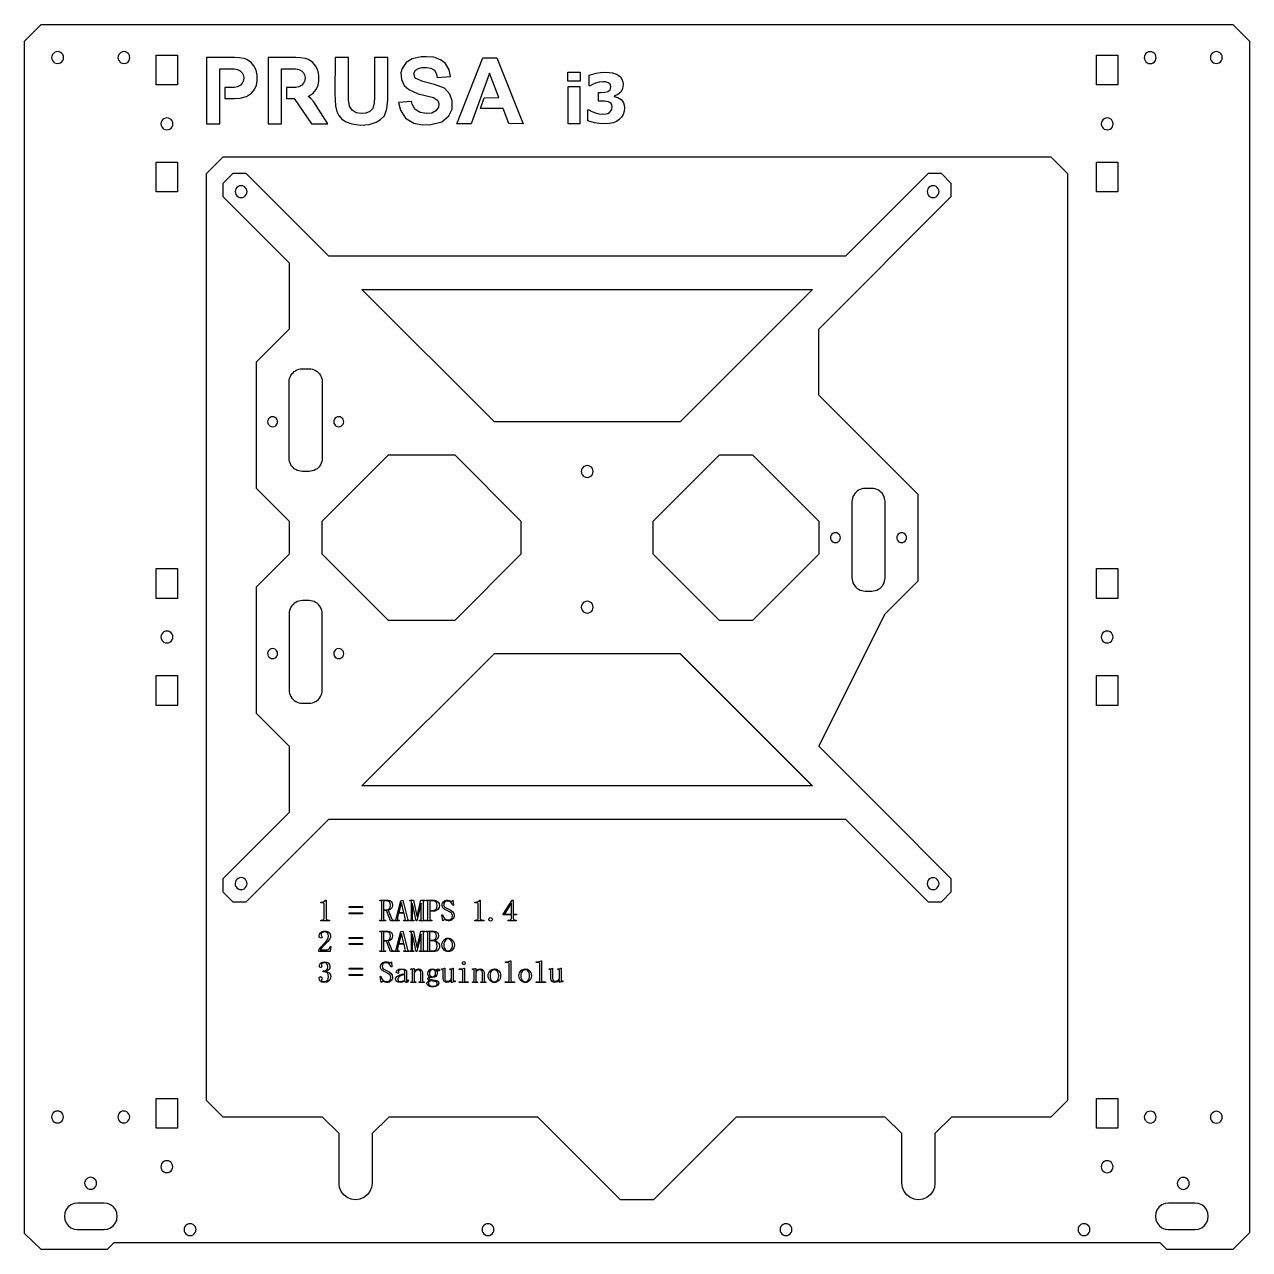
# Model space of a CAD drawing. Header units: millimetres. Extents: x -310 to 310, y -185 to 185.
# Drawn here: x -310.5 to 59.5, y -185 to 185 of the extents above; entities that cross this region are included whole.
import ezdxf

# ---------------------------------------------------------------- set-up
doc = ezdxf.new("R2010")
doc.units = ezdxf.units.MM
doc.header["$MEASUREMENT"] = 0

msp = doc.modelspace()

# ---------------------------------------------------------------- linework, layer by layer
for points in [[(-305.47, -185.03), (-310.47, -180.22), (-310.47, 179.97), (-305.47, 184.97), (54.53, 184.97), (59.53, 179.97), (59.53, -180.03), (54.53, -185.03), (34.53, -185.03), (32.53, -183.03), (-283.47, -183.03), (-285.47, -185.03)], [(-300.47, 173.18), (-300, 173.24), (-299.57, 173.42), (-299.19, 173.71), (-298.91, 174.08), (-298.73, 174.52), (-298.67, 174.98), (-298.73, 175.45), (-298.91, 175.88), (-299.19, 176.25), (-299.57, 176.54), (-300, 176.72), (-300.47, 176.78), (-300.93, 176.72), (-301.37, 176.54), (-301.74, 176.25), (-302.03, 175.88), (-302.21, 175.45), (-302.27, 174.98), (-302.21, 174.52), (-302.03, 174.08), (-301.74, 173.71), (-301.37, 173.42), (-300.93, 173.24)], [(-281.72, 176.25), (-282.01, 175.88), (-282.19, 175.45), (-282.25, 174.98), (-282.19, 174.52), (-282.01, 174.08), (-281.72, 173.71), (-281.35, 173.42), (-280.91, 173.24), (-280.45, 173.18), (-279.98, 173.24), (-279.55, 173.42), (-279.18, 173.71), (-278.89, 174.08), (-278.71, 174.52), (-278.65, 174.98), (-278.71, 175.45), (-278.89, 175.88), (-279.18, 176.25), (-279.55, 176.54), (-279.98, 176.72), (-280.45, 176.78), (-280.91, 176.72), (-281.35, 176.54)], [(-270.72, 166.71), (-270.72, 175.71), (-264.22, 175.71), (-264.22, 166.71)], [(-246.17, 171.37), (-245.37, 170.97), (-244.77, 170.37), (-244.47, 169.77), (-244.27, 168.97), (-244.37, 168.07), (-244.77, 167.27), (-245.27, 166.67), (-246.17, 166.17), (-247.07, 165.97), (-249.97, 165.97), (-249.97, 162.57), (-247.07, 162.57), (-245.37, 162.67), (-243.37, 163.27), (-241.87, 164.27), (-240.97, 165.37), (-240.37, 166.67), (-240.17, 167.97), (-240.17, 169.67), (-240.47, 171.17), (-241.17, 172.47), (-241.97, 173.47), (-243.27, 174.37), (-244.17, 174.67), (-245.67, 174.87), (-247.07, 174.97), (-255.47, 174.97), (-255.47, 154.97), (-251.47, 154.97), (-251.47, 171.57), (-247.17, 171.57)], [(-224.67, 174.37), (-225.57, 174.67), (-227.07, 174.87), (-228.47, 174.97), (-236.87, 174.97), (-236.87, 154.97), (-232.87, 154.97), (-232.87, 171.57), (-228.57, 171.57), (-227.57, 171.37), (-226.77, 170.97), (-226.17, 170.37), (-225.87, 169.77), (-225.67, 168.97), (-225.77, 168.07), (-226.17, 167.27), (-226.67, 166.67), (-227.57, 166.17), (-228.47, 165.97), (-231.37, 165.97), (-231.37, 162.57), (-228.98, 162.57), (-223.74, 154.97), (-218.86, 154.97), (-223.04, 161.62), (-224, 162.58), (-224.77, 163.27), (-223.27, 164.27), (-222.37, 165.37), (-221.77, 166.67), (-221.57, 167.97), (-221.57, 169.67), (-221.87, 171.17), (-222.57, 172.47), (-223.37, 173.47)], [(-213.33, 155.56), (-211.6, 154.93), (-208.98, 154.58), (-206.36, 154.78), (-204.25, 155.44), (-202.93, 156.3), (-201.78, 157.42), (-201.05, 159.47), (-200.71, 162.23), (-200.71, 166.15), (-200.73, 174.96), (-204.79, 174.96), (-204.77, 163.02), (-204.89, 161.3), (-205.26, 159.57), (-206.16, 158.69), (-207.36, 158.17), (-208.81, 158.07), (-210.3, 158.32), (-211.52, 159.05), (-212.33, 160.28), (-212.65, 162.18), (-212.62, 170.14), (-212.62, 174.96), (-216.67, 174.97), (-216.71, 163.98), (-216.49, 160.36), (-216.1, 158.7), (-215.51, 157.5), (-214.58, 156.39)], [(-186.63, 166.87), (-190.18, 167.78), (-192.52, 168.8), (-192.82, 169.71), (-192.82, 170.47), (-192.35, 171.18), (-191.49, 171.68), (-190.47, 171.94), (-189.09, 172), (-187.79, 171.79), (-186.65, 171.15), (-186.12, 170.29), (-185.83, 169), (-181.76, 169.25), (-182.16, 171.23), (-183.28, 173.21), (-184.85, 174.33), (-186.88, 175.09), (-189.01, 175.24), (-190.69, 175.24), (-193.33, 174.63), (-195.21, 173.47), (-196.42, 171.64), (-196.83, 170.32), (-196.63, 168.34), (-195.81, 166.56), (-194.39, 165.29), (-191.55, 164.03), (-186.98, 162.91), (-185.72, 162.15), (-185.36, 161.13), (-185.41, 159.97), (-186.22, 158.9), (-187.44, 158.19), (-189.07, 158.04), (-190.99, 158.39), (-192.47, 159.31), (-193.38, 160.88), (-193.58, 161.74), (-197.49, 161.39), (-196.88, 159.1), (-195.41, 156.72), (-192.92, 155.2), (-190.28, 154.64), (-187.75, 154.74), (-184.45, 155.55), (-182.32, 157.43), (-181.3, 159.36), (-181.3, 161.89), (-182.01, 163.92), (-183.63, 165.7)], [(-164.2, 155.04), (-165.92, 159.56), (-172.77, 159.56), (-171.61, 162.86), (-167.24, 162.91), (-170.03, 170.22), (-175.57, 154.94), (-179.93, 154.94), (-172.06, 174.89), (-167.8, 174.89), (-159.88, 154.99)], [(13.28, 166.71), (13.28, 175.71), (19.78, 175.71), (19.78, 166.71)], [(29.53, 173.16), (30, 173.22), (30.43, 173.4), (30.8, 173.69), (31.09, 174.06), (31.27, 174.49), (31.33, 174.96), (31.27, 175.42), (31.09, 175.86), (30.8, 176.23), (30.43, 176.52), (30, 176.7), (29.53, 176.76), (29.07, 176.7), (28.63, 176.52), (28.26, 176.23), (27.97, 175.86), (27.79, 175.42), (27.73, 174.96), (27.79, 174.49), (27.97, 174.06), (28.26, 173.69), (28.63, 173.4), (29.07, 173.22)], [(51.24, 174.53), (51.31, 174.99), (51.24, 175.46), (51.06, 175.89), (50.78, 176.26), (50.41, 176.55), (49.97, 176.73), (49.51, 176.79), (49.04, 176.73), (48.61, 176.55), (48.23, 176.26), (47.95, 175.89), (47.77, 175.46), (47.71, 174.99), (47.77, 174.53), (47.95, 174.09), (48.23, 173.72), (48.61, 173.43), (49.04, 173.25), (49.51, 173.19), (49.97, 173.25), (50.41, 173.43), (50.78, 173.72), (51.07, 174.09)], [(-142.63, 167.87), (-146.36, 167.87), (-146.36, 170.62), (-142.63, 170.62)], [(-129.24, 159.82), (-129.34, 158.77), (-129.64, 157.81), (-130.15, 156.98), (-130.84, 156.28), (-131.7, 155.72), (-132.7, 155.31), (-133.89, 155.05), (-135.31, 154.97), (-136.94, 155.04), (-138.31, 155.26), (-140.35, 155.91), (-140.35, 159.16), (-139.99, 159.16), (-139.09, 158.67), (-138.05, 158.26), (-136.99, 157.97), (-136.03, 157.87), (-134.84, 157.97), (-134.26, 158.12), (-133.77, 158.39), (-133.23, 159.01), (-133.07, 159.45), (-133.02, 160.05), (-133.09, 160.63), (-133.31, 161.07), (-133.65, 161.38), (-134.09, 161.59), (-135.24, 161.78), (-136.43, 161.8), (-137.07, 161.8), (-137.07, 164.43), (-136.48, 164.43), (-135.22, 164.49), (-134.25, 164.73), (-133.62, 165.27), (-133.45, 165.67), (-133.39, 166.19), (-133.44, 166.6), (-133.6, 166.93), (-134.13, 167.38), (-134.97, 167.62), (-135.8, 167.68), (-136.92, 167.55), (-138.04, 167.22), (-138.92, 166.8), (-139.61, 166.41), (-139.92, 166.41), (-139.92, 169.62), (-137.83, 170.26), (-136.51, 170.49), (-135.15, 170.57), (-133.9, 170.51), (-132.83, 170.34), (-131.92, 170.05), (-131.16, 169.66), (-130.49, 169.13), (-130.01, 168.46), (-129.73, 167.69), (-129.63, 166.82), (-129.81, 165.62), (-130.37, 164.58), (-131.23, 163.79), (-132.32, 163.34), (-132.32, 163.2), (-131.27, 162.92), (-130.28, 162.3), (-129.87, 161.85), (-129.53, 161.29), (-129.31, 160.61)], [(-142.74, 154.97), (-146.26, 154.97), (-146.26, 166.26), (-142.74, 166.26)], [(-266.98, 156.7), (-267.45, 156.76), (-267.91, 156.7), (-268.35, 156.52), (-268.72, 156.24), (-269.01, 155.86), (-269.18, 155.43), (-269.25, 154.96), (-269.18, 154.5), (-269, 154.06), (-268.72, 153.69), (-268.35, 153.4), (-267.91, 153.22), (-267.45, 153.16), (-266.98, 153.22), (-266.55, 153.4), (-266.17, 153.69), (-265.89, 154.06), (-265.71, 154.5), (-265.65, 154.96), (-265.71, 155.43), (-265.89, 155.86), (-266.17, 156.24), (-266.55, 156.52)], [(18.34, 154.97), (18.28, 155.43), (18.09, 155.87), (17.81, 156.24), (17.43, 156.52), (17, 156.7), (16.53, 156.76), (16.06, 156.69), (15.63, 156.51), (15.26, 156.22), (14.98, 155.85), (14.8, 155.41), (14.74, 154.94), (14.81, 154.48), (14.99, 154.05), (15.28, 153.68), (15.65, 153.39), (16.09, 153.21), (16.55, 153.16), (17.02, 153.22), (17.45, 153.4), (17.82, 153.69), (18.11, 154.07), (18.28, 154.5)], [(-30.47, -145.03), (-35.47, -150.03), (-35.47, -165.1), (-35.63, -166.33), (-36.13, -167.54), (-36.93, -168.57), (-37.97, -169.37), (-39.18, -169.87), (-40.47, -170.04), (-41.77, -169.87), (-42.98, -169.37), (-44.01, -168.57), (-44.81, -167.54), (-45.31, -166.33), (-45.47, -165.1), (-45.47, -150.03), (-50.47, -145.03), (-95.47, -145.03), (-120.47, -170.03), (-130.47, -170.03), (-155.47, -145.03), (-200.47, -145.03), (-205.47, -150.03), (-205.47, -165.1), (-205.63, -166.33), (-206.13, -167.54), (-206.93, -168.57), (-207.97, -169.37), (-209.18, -169.87), (-210.47, -170.04), (-211.77, -169.87), (-212.98, -169.37), (-214.01, -168.57), (-214.81, -167.54), (-215.31, -166.33), (-215.47, -165.1), (-215.47, -150.03), (-220.47, -145.03), (-250.47, -145.03), (-255.47, -140.03), (-255.47, 139.97), (-250.47, 144.97), (-0.47, 144.97), (4.53, 139.97), (4.53, -140.03), (-0.47, -145.03)], [(-270.72, 134.41), (-270.72, 143.41), (-264.22, 143.41), (-264.22, 134.41)], [(13.28, 134.41), (13.28, 143.41), (19.78, 143.41), (19.78, 134.41)], [(-246.85, 134.48), (-246.79, 134.01), (-246.61, 133.58), (-246.32, 133.21), (-245.95, 132.92), (-245.52, 132.74), (-245.05, 132.68), (-244.59, 132.74), (-244.15, 132.92), (-243.78, 133.21), (-243.49, 133.58), (-243.31, 134.01), (-243.25, 134.48), (-243.31, 134.94), (-243.49, 135.38), (-243.78, 135.75), (-244.15, 136.04), (-244.59, 136.22), (-245.05, 136.28), (-245.47, 136.22), (-245.52, 136.22), (-245.95, 136.04), (-246.32, 135.75), (-246.61, 135.38), (-246.79, 134.94)], [(-35.13, 132.92), (-34.76, 133.21), (-34.47, 133.58), (-34.29, 134.01), (-34.23, 134.48), (-34.29, 134.94), (-34.47, 135.38), (-34.76, 135.75), (-35.13, 136.04), (-35.57, 136.22), (-36.03, 136.28), (-36.5, 136.22), (-36.93, 136.04), (-37.3, 135.75), (-37.59, 135.38), (-37.77, 134.94), (-37.83, 134.48), (-37.77, 134.01), (-37.59, 133.58), (-37.3, 133.21), (-36.93, 132.92), (-36.5, 132.74), (-36.03, 132.68), (-35.57, 132.74)], [(-72.47, 104.97), (-112.47, 64.97), (-168.54, 64.97), (-208.54, 104.97)], [(-228.54, 80.44), (-228.07, 80.67), (-227.58, 80.84), (-227.06, 80.94), (-226.54, 80.98), (-224.54, 80.98), (-224.02, 80.94), (-223.51, 80.84), (-223.01, 80.67), (-222.54, 80.44), (-222.11, 80.15), (-221.71, 79.8), (-221.37, 79.41), (-221.08, 78.98), (-220.85, 78.51), (-220.68, 78.01), (-220.58, 77.5), (-220.54, 76.98), (-220.54, 53.98), (-220.58, 53.45), (-220.68, 52.94), (-220.85, 52.44), (-221.08, 51.98), (-221.37, 51.54), (-221.71, 51.15), (-222.11, 50.8), (-222.54, 50.51), (-223.01, 50.28), (-223.51, 50.11), (-224.02, 50.01), (-224.54, 49.98), (-226.54, 49.98), (-227.06, 50.01), (-227.58, 50.11), (-228.07, 50.28), (-228.54, 50.51), (-228.98, 50.8), (-229.37, 51.15), (-229.72, 51.54), (-230.01, 51.98), (-230.24, 52.44), (-230.41, 52.94), (-230.51, 53.45), (-230.54, 53.98), (-230.54, 76.98), (-230.51, 77.5), (-230.41, 78.01), (-230.24, 78.51), (-230.01, 78.98), (-229.72, 79.41), (-229.37, 79.8), (-228.98, 80.15)], [(-234.04, 64.97), (-234.09, 65.36), (-234.24, 65.72), (-234.48, 66.03), (-234.79, 66.27), (-235.15, 66.42), (-235.54, 66.47), (-235.93, 66.42), (-236.29, 66.27), (-236.6, 66.03), (-236.84, 65.72), (-236.99, 65.36), (-237.04, 64.97), (-236.99, 64.58), (-236.84, 64.22), (-236.6, 63.91), (-236.29, 63.67), (-235.93, 63.52), (-235.54, 63.47), (-235.15, 63.52), (-234.79, 63.67), (-234.48, 63.91), (-234.24, 64.22), (-234.09, 64.58)], [(-214.09, 65.36), (-214.24, 65.72), (-214.48, 66.03), (-214.79, 66.27), (-215.15, 66.42), (-215.54, 66.47), (-215.93, 66.42), (-216.29, 66.27), (-216.6, 66.03), (-216.84, 65.72), (-216.99, 65.36), (-217.04, 64.97), (-216.99, 64.58), (-216.84, 64.22), (-216.6, 63.91), (-216.29, 63.67), (-215.93, 63.52), (-215.54, 63.47), (-215.15, 63.52), (-214.79, 63.67), (-214.48, 63.91), (-214.24, 64.22), (-214.09, 64.58), (-214.04, 64.97)], [(-100.54, 4.97), (-120.54, 24.97), (-120.54, 34.97), (-100.54, 54.97), (-90.54, 54.97), (-70.54, 34.97), (-70.54, 24.97), (-90.54, 4.97)], [(-142.06, 49.05), (-141.78, 48.68), (-141.4, 48.4), (-140.97, 48.22), (-140.5, 48.15), (-140.04, 48.22), (-139.6, 48.4), (-139.23, 48.68), (-138.95, 49.05), (-138.77, 49.49), (-138.7, 49.95), (-138.77, 50.42), (-138.95, 50.85), (-139.23, 51.23), (-139.6, 51.51), (-140.04, 51.69), (-140.5, 51.75), (-140.97, 51.69), (-141.4, 51.51), (-141.78, 51.23), (-142.06, 50.85), (-142.24, 50.42), (-142.3, 49.95), (-142.24, 49.49)], [(-58.54, 14.37), (-58.07, 14.14), (-57.58, 13.97), (-57.06, 13.87), (-56.54, 13.83), (-54.54, 13.83), (-54.02, 13.87), (-53.51, 13.97), (-53.01, 14.14), (-52.54, 14.37), (-52.11, 14.66), (-51.71, 15), (-51.37, 15.4), (-51.08, 15.83), (-50.85, 16.3), (-50.68, 16.8), (-50.58, 17.31), (-50.54, 17.83), (-50.54, 40.83), (-50.58, 41.35), (-50.68, 41.87), (-50.85, 42.36), (-51.08, 42.83), (-51.37, 43.27), (-51.71, 43.66), (-52.11, 44), (-52.54, 44.3), (-53.01, 44.53), (-53.51, 44.69), (-54.02, 44.8), (-54.54, 44.83), (-56.54, 44.83), (-57.06, 44.8), (-57.58, 44.69), (-58.07, 44.53), (-58.54, 44.3), (-58.98, 44), (-59.37, 43.66), (-59.72, 43.27), (-60.01, 42.83), (-60.24, 42.36), (-60.41, 41.87), (-60.51, 41.35), (-60.54, 40.83), (-60.54, 17.83), (-60.51, 17.31), (-60.41, 16.8), (-60.24, 16.3), (-60.01, 15.83), (-59.72, 15.4), (-59.37, 15), (-58.98, 14.66)], [(-66.84, 30.72), (-66.99, 30.36), (-67.04, 29.97), (-66.99, 29.58), (-66.84, 29.22), (-66.6, 28.91), (-66.29, 28.67), (-65.93, 28.52), (-65.54, 28.47), (-65.15, 28.52), (-64.79, 28.67), (-64.48, 28.91), (-64.24, 29.22), (-64.09, 29.58), (-64.04, 29.97), (-64.09, 30.36), (-64.24, 30.72), (-64.48, 31.03), (-64.79, 31.27), (-65.15, 31.42), (-65.54, 31.47), (-65.93, 31.42), (-66.29, 31.27), (-66.6, 31.03)], [(-45.93, 31.42), (-46.29, 31.27), (-46.6, 31.03), (-46.84, 30.72), (-46.99, 30.36), (-47.04, 29.97), (-46.99, 29.58), (-46.84, 29.22), (-46.6, 28.91), (-46.29, 28.67), (-45.93, 28.52), (-45.54, 28.47), (-45.15, 28.52), (-44.79, 28.67), (-44.48, 28.91), (-44.24, 29.22), (-44.09, 29.58), (-44.04, 29.97), (-44.09, 30.36), (-44.24, 30.72), (-44.48, 31.03), (-44.79, 31.27), (-45.15, 31.42), (-45.54, 31.47)], [(-270.72, 11.62), (-270.72, 20.62), (-264.22, 20.62), (-264.22, 11.62)], [(13.28, 11.62), (13.28, 20.62), (19.78, 20.62), (19.78, 11.62)], [(-230.24, 8.5), (-230.41, 8), (-230.51, 7.49), (-230.54, 6.97), (-230.54, -16.03), (-230.51, -16.55), (-230.41, -17.07), (-230.24, -17.56), (-230.01, -18.03), (-229.72, -18.47), (-229.37, -18.86), (-228.98, -19.21), (-228.54, -19.5), (-228.07, -19.73), (-227.58, -19.9), (-227.06, -20), (-226.54, -20.03), (-224.54, -20.03), (-224.02, -20), (-223.51, -19.9), (-223.01, -19.73), (-222.54, -19.5), (-222.11, -19.21), (-221.71, -18.86), (-221.37, -18.47), (-221.08, -18.03), (-220.85, -17.56), (-220.68, -17.07), (-220.58, -16.55), (-220.54, -16.03), (-220.54, 6.97), (-220.58, 7.49), (-220.68, 8), (-220.85, 8.5), (-221.08, 8.97), (-221.37, 9.4), (-221.71, 9.8), (-222.11, 10.14), (-222.54, 10.43), (-223.01, 10.66), (-223.51, 10.83), (-224.02, 10.93), (-224.54, 10.97), (-226.54, 10.97), (-227.06, 10.93), (-227.58, 10.83), (-228.07, 10.66), (-228.54, 10.43), (-228.98, 10.14), (-229.37, 9.8), (-229.72, 9.4), (-230.01, 8.97)], [(-140.97, 10.71), (-141.4, 10.53), (-141.78, 10.25), (-142.06, 9.87), (-142.24, 9.44), (-142.3, 8.97), (-142.24, 8.51), (-142.06, 8.07), (-141.78, 7.7), (-141.4, 7.42), (-140.97, 7.24), (-140.5, 7.17), (-140.04, 7.24), (-139.6, 7.42), (-139.23, 7.7), (-138.95, 8.07), (-138.77, 8.51), (-138.7, 8.97), (-138.77, 9.44), (-138.95, 9.87), (-139.23, 10.25), (-139.6, 10.53), (-140.04, 10.71), (-140.5, 10.77)], [(-265.65, -0.03), (-265.71, 0.43), (-265.89, 0.87), (-266.17, 1.24), (-266.55, 1.52), (-266.98, 1.7), (-267.45, 1.77), (-267.91, 1.7), (-268.35, 1.52), (-268.72, 1.24), (-269.01, 0.86), (-269.18, 0.43), (-269.25, -0.04), (-269.18, -0.5), (-269, -0.94), (-268.72, -1.31), (-268.35, -1.59), (-267.91, -1.77), (-267.45, -1.83), (-266.98, -1.77), (-266.55, -1.59), (-266.17, -1.31), (-265.89, -0.93), (-265.71, -0.5)], [(18.33, -0.03), (18.27, 0.43), (18.09, 0.87), (17.8, 1.24), (17.43, 1.53), (16.99, 1.71), (16.53, 1.77), (16.06, 1.71), (15.63, 1.53), (15.25, 1.24), (14.97, 0.87), (14.79, 0.43), (14.73, -0.03), (14.79, -0.5), (14.97, -0.93), (15.26, -1.31), (15.63, -1.59), (16.06, -1.77), (16.53, -1.83), (16.99, -1.77), (17.43, -1.59), (17.8, -1.3), (18.09, -0.93), (18.27, -0.5)], [(-236.84, -5.78), (-236.6, -6.09), (-236.29, -6.33), (-235.93, -6.48), (-235.54, -6.53), (-235.15, -6.48), (-234.79, -6.33), (-234.48, -6.09), (-234.24, -5.78), (-234.09, -5.42), (-234.04, -5.03), (-234.09, -4.64), (-234.24, -4.28), (-234.48, -3.97), (-234.79, -3.73), (-235.15, -3.58), (-235.54, -3.53), (-235.93, -3.58), (-236.29, -3.73), (-236.6, -3.97), (-236.84, -4.28), (-236.99, -4.64), (-237.04, -5.03), (-236.99, -5.42)], [(-215.15, -3.58), (-215.54, -3.53), (-215.93, -3.58), (-216.29, -3.73), (-216.6, -3.97), (-216.84, -4.28), (-216.99, -4.64), (-217.04, -5.03), (-216.99, -5.42), (-216.84, -5.78), (-216.6, -6.09), (-216.29, -6.33), (-215.93, -6.48), (-215.54, -6.53), (-215.15, -6.48), (-214.79, -6.33), (-214.48, -6.09), (-214.24, -5.78), (-214.09, -5.42), (-214.04, -5.03), (-214.09, -4.64), (-214.24, -4.28), (-214.48, -3.97), (-214.79, -3.73)], [(-168.54, -5.03), (-112.47, -5.03), (-72.47, -45.03), (-208.54, -45.03)], [(-270.72, -20.68), (-270.72, -11.68), (-264.22, -11.68), (-264.22, -20.68)], [(13.28, -20.68), (13.28, -11.68), (19.78, -11.68), (19.78, -20.68)], [(-246.79, -74.04), (-246.85, -74.5), (-246.8, -74.97), (-246.62, -75.4), (-246.34, -75.78), (-245.97, -76.07), (-245.54, -76.25), (-245.07, -76.32), (-244.61, -76.27), (-244.17, -76.09), (-243.79, -75.81), (-243.5, -75.44), (-243.32, -75.01), (-243.25, -74.54), (-243.31, -74.08), (-243.48, -73.64), (-243.77, -73.26), (-244.13, -72.97), (-244.57, -72.79), (-245.03, -72.72), (-245.5, -72.78), (-245.93, -72.95), (-246.31, -73.23), (-246.6, -73.6)], [(-34.47, -75.44), (-34.29, -75.01), (-34.23, -74.54), (-34.29, -74.08), (-34.47, -73.64), (-34.76, -73.27), (-35.13, -72.98), (-35.57, -72.8), (-36.03, -72.74), (-36.5, -72.8), (-36.93, -72.98), (-37.3, -73.27), (-37.59, -73.64), (-37.77, -74.08), (-37.83, -74.54), (-37.77, -75.01), (-37.59, -75.44), (-37.3, -75.82), (-36.93, -76.1), (-36.5, -76.28), (-36.03, -76.34), (-35.57, -76.28), (-35.13, -76.1), (-34.76, -75.82)], [(-219.38, -79.53), (-219.38, -84.95), (-219.34, -85.2), (-219.21, -85.38), (-219, -85.49), (-218.69, -85.53), (-218.33, -85.53), (-218.33, -85.75), (-220.98, -85.75), (-220.98, -85.53), (-220.66, -85.53), (-220.35, -85.49), (-220.14, -85.38), (-220.01, -85.2), (-219.97, -84.95), (-219.97, -80.66), (-220.06, -80.41), (-220.33, -80.33), (-220.98, -80.33), (-220.98, -80.11), (-220.66, -80.11), (-220.27, -80.07), (-219.96, -79.97), (-219.71, -79.78), (-219.53, -79.53)], [(-201.06, -79.53), (-200.63, -79.56), (-200.26, -79.64), (-199.94, -79.77), (-199.67, -79.97), (-199.4, -80.4), (-199.31, -80.98), (-199.41, -81.6), (-199.54, -81.86), (-199.71, -82.07), (-200.14, -82.4), (-200.62, -82.58), (-199.53, -85.27), (-199.37, -85.47), (-199.17, -85.53), (-198.95, -85.53), (-198.95, -85.75), (-199.97, -85.75), (-201.17, -82.62), (-202, -82.62), (-202, -85.24), (-201.92, -85.46), (-201.67, -85.53), (-201.46, -85.53), (-201.46, -85.75), (-203.13, -85.75), (-203.13, -85.53), (-202.91, -85.53), (-202.67, -85.46), (-202.58, -85.24), (-202.58, -80.04), (-202.67, -79.82), (-202.91, -79.75), (-203.13, -79.75), (-203.13, -79.53)], [(-202, -82.4), (-201.2, -82.4), (-200.67, -82.31), (-200.26, -82.04), (-200.01, -81.63), (-199.93, -81.06), (-200.01, -80.48), (-200.26, -80.07), (-200.69, -79.83), (-201.27, -79.75), (-201.67, -79.75), (-201.92, -79.82), (-202, -80.04)], [(-195.82, -83.49), (-197.46, -83.49), (-197.78, -84.8), (-197.83, -85.12), (-197.79, -85.35), (-197.67, -85.48), (-197.46, -85.53), (-197.35, -85.53), (-197.35, -85.75), (-198.69, -85.75), (-198.69, -85.53), (-198.58, -85.53), (-198.36, -85.43), (-198.18, -85.13), (-196.77, -79.71), (-196.22, -79.53), (-194.84, -85.13), (-194.66, -85.43), (-194.4, -85.53), (-194.29, -85.53), (-194.29, -85.75), (-195.86, -85.75), (-195.86, -85.53), (-195.71, -85.53), (-195.55, -85.5), (-195.45, -85.4), (-195.42, -85.24), (-195.46, -85.02)], [(-196.58, -80.26), (-196.62, -80.26), (-197.38, -83.27), (-195.86, -83.27)], [(-190.04, -85.24), (-189.96, -85.46), (-189.71, -85.53), (-189.57, -85.53), (-189.57, -85.75), (-191.13, -85.75), (-191.13, -85.53), (-190.95, -85.53), (-190.7, -85.46), (-190.62, -85.24), (-190.62, -80.47), (-190.69, -80.47), (-191.93, -85.75), (-192.15, -85.75), (-193.27, -80.58), (-193.35, -80.58), (-193.35, -85.24), (-193.27, -85.46), (-193.02, -85.53), (-192.91, -85.53), (-192.91, -85.75), (-194, -85.75), (-194, -85.53), (-193.89, -85.53), (-193.65, -85.46), (-193.57, -85.24), (-193.57, -80.04), (-193.65, -79.82), (-193.89, -79.75), (-194.04, -79.75), (-194.04, -79.53), (-192.98, -79.53), (-191.93, -84.4), (-191.86, -84.4), (-190.73, -79.53), (-189.57, -79.53), (-189.57, -79.75), (-189.71, -79.75), (-189.96, -79.82), (-190.04, -80.04)], [(-188.07, -82.84), (-188.07, -85.24), (-187.99, -85.46), (-187.75, -85.53), (-187.49, -85.53), (-187.49, -85.75), (-189.24, -85.75), (-189.24, -85.53), (-188.98, -85.53), (-188.74, -85.46), (-188.66, -85.24), (-188.66, -80.04), (-188.74, -79.82), (-188.98, -79.75), (-189.2, -79.75), (-189.2, -79.53), (-187.06, -79.53), (-186.61, -79.56), (-186.22, -79.65), (-185.88, -79.79), (-185.6, -80), (-185.41, -80.24), (-185.27, -80.5), (-185.17, -81.13), (-185.27, -81.78), (-185.41, -82.06), (-185.6, -82.29), (-185.89, -82.53), (-186.21, -82.7), (-186.56, -82.8), (-186.95, -82.84)], [(-187.17, -82.62), (-186.61, -82.53), (-186.18, -82.26), (-186.01, -82.05), (-185.88, -81.8), (-185.78, -81.17), (-185.88, -80.53), (-186.01, -80.28), (-186.18, -80.07), (-186.37, -79.93), (-186.61, -79.83), (-187.24, -79.75), (-187.75, -79.75), (-187.99, -79.82), (-188.07, -80.04), (-188.07, -82.62)], [(-181.2, -84.15), (-181.28, -83.82), (-181.53, -83.49), (-182.1, -83.03), (-182.8, -82.66), (-183.47, -82.34), (-183.93, -82.04), (-184.1, -81.85), (-184.23, -81.63), (-184.33, -81.06), (-184.3, -80.76), (-184.21, -80.47), (-183.86, -79.97), (-183.61, -79.77), (-183.32, -79.64), (-182.98, -79.56), (-182.58, -79.53), (-182.2, -79.57), (-181.86, -79.67), (-181.42, -79.78), (-181.24, -79.72), (-181.06, -79.53), (-180.91, -81.02), (-181.13, -81.13), (-181.42, -80.49), (-181.71, -80.11), (-182.13, -79.87), (-182.66, -79.78), (-183.16, -79.85), (-183.49, -80.04), (-183.77, -80.42), (-183.86, -80.91), (-183.77, -81.36), (-183.49, -81.67), (-182.51, -82.15), (-181.7, -82.58), (-181.09, -83.09), (-180.79, -83.57), (-180.69, -84.15), (-180.72, -84.46), (-180.81, -84.76), (-180.96, -85.03), (-181.17, -85.27), (-181.42, -85.48), (-181.73, -85.63), (-182.08, -85.72), (-182.47, -85.75), (-182.88, -85.71), (-183.24, -85.6), (-183.64, -85.49), (-183.87, -85.56), (-184.11, -85.75), (-184.4, -83.97), (-184.18, -83.86), (-183.89, -84.66), (-183.6, -85.09), (-183.37, -85.27), (-183.09, -85.39), (-182.44, -85.49), (-181.93, -85.42), (-181.57, -85.2), (-181.41, -85.01), (-181.29, -84.77)], [(-172.84, -79.53), (-172.84, -84.95), (-172.8, -85.2), (-172.67, -85.38), (-172.45, -85.49), (-172.15, -85.53), (-171.78, -85.53), (-171.78, -85.75), (-174.44, -85.75), (-174.44, -85.53), (-174.11, -85.53), (-173.81, -85.49), (-173.59, -85.38), (-173.46, -85.2), (-173.42, -84.95), (-173.42, -80.66), (-173.51, -80.41), (-173.78, -80.33), (-174.44, -80.33), (-174.44, -80.11), (-174.11, -80.11), (-173.73, -80.07), (-173.41, -79.97), (-173.16, -79.78), (-172.98, -79.53)], [(-162.84, -85.06), (-162.8, -85.26), (-162.7, -85.41), (-162.53, -85.5), (-162.29, -85.53), (-161.97, -85.53), (-161.97, -85.75), (-164.37, -85.75), (-164.37, -85.53), (-163.97, -85.53), (-163.73, -85.5), (-163.56, -85.41), (-163.45, -85.26), (-163.42, -85.06), (-163.42, -83.93), (-165.86, -83.93), (-165.86, -83.75), (-163.2, -79.53), (-162.84, -79.53), (-162.84, -83.71), (-161.86, -83.71), (-161.86, -83.93), (-162.84, -83.93)], [(-163.46, -80.44), (-165.53, -83.71), (-163.42, -83.71), (-163.42, -80.44)], [(-212.44, -81.78), (-212.44, -81.46), (-208.4, -81.46), (-208.4, -81.78)], [(-212.44, -83.64), (-212.44, -83.31), (-208.4, -83.31), (-208.4, -83.64)], [(-169.27, -85.67), (-169.47, -85.81), (-169.67, -85.86), (-169.88, -85.81), (-170.07, -85.67), (-170.18, -85.51), (-170.22, -85.31), (-170.18, -85.11), (-170.07, -84.95), (-169.88, -84.81), (-169.67, -84.77), (-169.47, -84.81), (-169.27, -84.95), (-169.17, -85.11), (-169.13, -85.31), (-169.17, -85.51)], [(-219.86, -92.55), (-219.33, -91.98), (-218.96, -91.44), (-218.73, -90.92), (-218.66, -90.44), (-218.75, -89.81), (-218.86, -89.57), (-219.02, -89.38), (-219.37, -89.17), (-219.82, -89.09), (-220.28, -89.17), (-220.66, -89.38), (-220.82, -89.63), (-220.87, -89.93), (-220.84, -90.13), (-220.73, -90.29), (-220.65, -90.42), (-220.62, -90.58), (-220.71, -90.86), (-220.98, -90.95), (-221.17, -90.92), (-221.31, -90.84), (-221.42, -90.66), (-221.46, -90.4), (-221.36, -89.81), (-221.06, -89.35), (-220.77, -89.12), (-220.46, -88.97), (-220.12, -88.87), (-219.75, -88.84), (-219.35, -88.87), (-219.01, -88.95), (-218.72, -89.08), (-218.47, -89.27), (-218.28, -89.51), (-218.15, -89.77), (-218.04, -90.37), (-218.09, -90.78), (-218.25, -91.19), (-218.51, -91.6), (-218.87, -92), (-220.5, -93.65), (-220.95, -94.18), (-221.17, -94.51), (-219.02, -94.51), (-218.72, -94.45), (-218.48, -94.26), (-218.3, -93.94), (-218.18, -93.49), (-217.97, -93.49), (-218.18, -95.06), (-221.57, -95.06), (-221.57, -94.58), (-221.34, -94.2), (-220.97, -93.73)], [(-212.44, -91.09), (-212.44, -90.77), (-208.4, -90.77), (-208.4, -91.09)], [(-201.06, -88.84), (-200.63, -88.87), (-200.26, -88.95), (-199.94, -89.08), (-199.67, -89.27), (-199.4, -89.71), (-199.31, -90.29), (-199.41, -90.91), (-199.54, -91.17), (-199.71, -91.38), (-200.14, -91.71), (-200.62, -91.89), (-199.53, -94.58), (-199.37, -94.77), (-199.17, -94.84), (-198.95, -94.84), (-198.95, -95.06), (-199.97, -95.06), (-201.17, -91.93), (-202, -91.93), (-202, -94.55), (-201.92, -94.77), (-201.67, -94.84), (-201.46, -94.84), (-201.46, -95.06), (-203.13, -95.06), (-203.13, -94.84), (-202.91, -94.84), (-202.67, -94.77), (-202.58, -94.55), (-202.58, -89.35), (-202.67, -89.13), (-202.91, -89.06), (-203.13, -89.06), (-203.13, -88.84)], [(-202, -91.71), (-201.2, -91.71), (-200.67, -91.62), (-200.26, -91.35), (-200.01, -90.94), (-199.93, -90.37), (-200.01, -89.79), (-200.26, -89.38), (-200.69, -89.14), (-201.27, -89.06), (-201.67, -89.06), (-201.92, -89.13), (-202, -89.35)], [(-195.82, -92.8), (-197.46, -92.8), (-197.78, -94.11), (-197.83, -94.43), (-197.79, -94.66), (-197.67, -94.79), (-197.46, -94.84), (-197.35, -94.84), (-197.35, -95.06), (-198.69, -95.06), (-198.69, -94.84), (-198.58, -94.84), (-198.36, -94.74), (-198.18, -94.44), (-196.77, -89.02), (-196.22, -88.84), (-194.84, -94.44), (-194.66, -94.74), (-194.4, -94.84), (-194.29, -94.84), (-194.29, -95.06), (-195.86, -95.06), (-195.86, -94.84), (-195.71, -94.84), (-195.55, -94.81), (-195.45, -94.71), (-195.42, -94.55), (-195.46, -94.33)], [(-196.58, -89.57), (-196.62, -89.57), (-197.38, -92.58), (-195.86, -92.58)], [(-190.04, -94.55), (-189.96, -94.77), (-189.71, -94.84), (-189.57, -94.84), (-189.57, -95.06), (-191.13, -95.06), (-191.13, -94.84), (-190.95, -94.84), (-190.7, -94.77), (-190.62, -94.55), (-190.62, -89.78), (-190.69, -89.78), (-191.93, -95.06), (-192.15, -95.06), (-193.27, -89.89), (-193.35, -89.89), (-193.35, -94.55), (-193.27, -94.77), (-193.02, -94.84), (-192.91, -94.84), (-192.91, -95.06), (-194, -95.06), (-194, -94.84), (-193.89, -94.84), (-193.65, -94.77), (-193.57, -94.55), (-193.57, -89.35), (-193.65, -89.13), (-193.89, -89.06), (-194.04, -89.06), (-194.04, -88.84), (-192.98, -88.84), (-191.93, -93.71), (-191.86, -93.71), (-190.73, -88.84), (-189.57, -88.84), (-189.57, -89.06), (-189.71, -89.06), (-189.96, -89.13), (-190.04, -89.35)], [(-189.31, -95.06), (-189.31, -94.84), (-189.02, -94.84), (-188.77, -94.77), (-188.69, -94.55), (-188.69, -89.35), (-188.77, -89.13), (-189.02, -89.06), (-189.24, -89.06), (-189.24, -88.84), (-187.13, -88.84), (-186.7, -88.87), (-186.33, -88.95), (-186.01, -89.08), (-185.75, -89.27), (-185.5, -89.68), (-185.42, -90.26), (-185.52, -90.81), (-185.82, -91.24), (-186.11, -91.46), (-186.55, -91.67), (-186, -91.93), (-185.6, -92.26), (-185.4, -92.51), (-185.25, -92.79), (-185.16, -93.11), (-185.13, -93.46), (-185.16, -93.79), (-185.25, -94.08), (-185.4, -94.35), (-185.6, -94.58), (-185.86, -94.79), (-186.16, -94.94), (-186.5, -95.03), (-186.87, -95.06)], [(-187.17, -91.6), (-186.77, -91.5), (-186.37, -91.2), (-186.12, -90.82), (-186.04, -90.26), (-186.1, -89.76), (-186.29, -89.42), (-186.76, -89.15), (-187.35, -89.06), (-187.78, -89.06), (-188.03, -89.13), (-188.11, -89.35), (-188.11, -91.6)], [(-187.13, -94.84), (-186.63, -94.76), (-186.22, -94.51), (-186.05, -94.29), (-185.92, -94.03), (-185.82, -93.38), (-185.91, -92.69), (-186.02, -92.43), (-186.18, -92.22), (-186.4, -92.04), (-186.66, -91.92), (-187.27, -91.82), (-188.11, -91.82), (-188.11, -94.55), (-188.03, -94.77), (-187.78, -94.84)], [(-182.51, -90.98), (-182.16, -91.01), (-181.85, -91.1), (-181.56, -91.25), (-181.31, -91.46), (-181.01, -91.81), (-180.79, -92.19), (-180.66, -92.59), (-180.62, -93.02), (-180.66, -93.47), (-180.78, -93.88), (-180.99, -94.25), (-181.27, -94.58), (-181.53, -94.79), (-181.82, -94.94), (-182.15, -95.03), (-182.51, -95.06), (-182.86, -95.03), (-183.17, -94.94), (-183.46, -94.79), (-183.71, -94.58), (-184.01, -94.24), (-184.23, -93.87), (-184.36, -93.46), (-184.4, -93.02), (-184.36, -92.6), (-184.24, -92.2), (-184.03, -91.83), (-183.75, -91.49), (-183.48, -91.27), (-183.18, -91.11), (-182.86, -91.02)], [(-182.51, -91.24), (-182.96, -91.33), (-183.35, -91.6), (-183.55, -91.86), (-183.7, -92.18), (-183.79, -92.58), (-183.82, -93.06), (-183.79, -93.53), (-183.7, -93.93), (-183.55, -94.26), (-183.35, -94.51), (-182.97, -94.76), (-182.51, -94.84), (-182.05, -94.76), (-181.67, -94.51), (-181.47, -94.26), (-181.32, -93.93), (-181.23, -93.53), (-181.2, -93.06), (-181.23, -92.58), (-181.32, -92.18), (-181.47, -91.86), (-181.67, -91.6), (-182.07, -91.33)], [(-212.44, -92.95), (-212.44, -92.62), (-208.4, -92.62), (-208.4, -92.95)], [(-219.35, -101.02), (-218.84, -101.23), (-218.47, -101.49), (-218.09, -102.03), (-218, -102.32), (-217.97, -102.62), (-218, -102.97), (-218.1, -103.29), (-218.27, -103.59), (-218.51, -103.86), (-218.79, -104.08), (-219.11, -104.24), (-219.48, -104.33), (-219.89, -104.37), (-220.57, -104.27), (-220.85, -104.14), (-221.09, -103.97), (-221.39, -103.58), (-221.49, -103.17), (-221.46, -102.94), (-221.35, -102.77), (-221.2, -102.66), (-221.06, -102.62), (-220.8, -102.73), (-220.69, -102.88), (-220.66, -103.06), (-220.69, -103.27), (-220.8, -103.6), (-220.77, -103.75), (-220.66, -103.89), (-220.35, -104.06), (-219.93, -104.11), (-219.41, -104.03), (-219.02, -103.78), (-218.85, -103.57), (-218.72, -103.29), (-218.62, -102.55), (-218.71, -101.97), (-218.98, -101.53), (-219.2, -101.37), (-219.48, -101.26), (-220.26, -101.17), (-220.26, -100.91), (-219.64, -100.83), (-219.19, -100.6), (-218.93, -100.22), (-218.84, -99.67), (-218.92, -99.12), (-219.17, -98.69), (-219.51, -98.47), (-219.97, -98.4), (-220.35, -98.47), (-220.69, -98.69), (-220.8, -98.95), (-220.73, -99.24), (-220.66, -99.49), (-220.74, -99.79), (-220.84, -99.87), (-220.98, -99.89), (-221.24, -99.78), (-221.35, -99.61), (-221.38, -99.38), (-221.3, -98.95), (-221.06, -98.58), (-220.8, -98.39), (-220.51, -98.26), (-219.82, -98.15), (-219.17, -98.26), (-218.89, -98.39), (-218.66, -98.58), (-218.33, -99.05), (-218.22, -99.57), (-218.29, -100.05), (-218.5, -100.46), (-218.85, -100.78)], [(-199.82, -102.77), (-199.9, -102.44), (-200.15, -102.11), (-200.72, -101.65), (-201.42, -101.27), (-202.08, -100.96), (-202.55, -100.66), (-202.72, -100.47), (-202.85, -100.25), (-202.95, -99.67), (-202.92, -99.37), (-202.83, -99.09), (-202.47, -98.58), (-202.23, -98.39), (-201.94, -98.26), (-201.6, -98.17), (-201.2, -98.15), (-200.82, -98.18), (-200.47, -98.29), (-200.04, -98.4), (-199.86, -98.34), (-199.67, -98.15), (-199.53, -99.64), (-199.75, -99.75), (-200.04, -99.11), (-200.33, -98.73), (-200.75, -98.48), (-201.27, -98.4), (-201.77, -98.47), (-202.11, -98.66), (-202.38, -99.04), (-202.47, -99.53), (-202.38, -99.97), (-202.11, -100.29), (-201.13, -100.77), (-200.32, -101.2), (-199.71, -101.71), (-199.41, -102.19), (-199.31, -102.77), (-199.34, -103.08), (-199.43, -103.37), (-199.58, -103.64), (-199.78, -103.89), (-200.04, -104.1), (-200.35, -104.25), (-200.7, -104.34), (-201.09, -104.37), (-201.5, -104.33), (-201.86, -104.22), (-202.26, -104.11), (-202.48, -104.17), (-202.73, -104.37), (-203.02, -102.58), (-202.8, -102.47), (-202.51, -103.27), (-202.22, -103.71), (-201.98, -103.89), (-201.71, -104.01), (-201.06, -104.11), (-200.55, -104.04), (-200.18, -103.82), (-200.02, -103.63), (-199.91, -103.39)], [(-177.46, -98.22), (-177.35, -98.37), (-177.31, -98.51), (-177.35, -98.68), (-177.46, -98.84), (-177.61, -98.95), (-177.78, -98.98), (-177.96, -98.95), (-178.11, -98.84), (-178.22, -98.68), (-178.26, -98.51), (-178.22, -98.37), (-178.11, -98.22), (-177.96, -98.11), (-177.78, -98.07), (-177.61, -98.11)], [(-164.84, -98.15), (-164.24, -98.07), (-163.67, -97.86), (-163.6, -97.86), (-163.6, -103.86), (-163.52, -104.07), (-163.27, -104.15), (-162.44, -104.15), (-162.44, -104.37), (-165.27, -104.37), (-165.27, -104.15), (-164.44, -104.15), (-164.19, -104.07), (-164.11, -103.86), (-164.11, -98.66), (-164.19, -98.44), (-164.44, -98.37), (-165.24, -98.37), (-165.24, -98.15)], [(-155.53, -98.15), (-154.93, -98.07), (-154.37, -97.86), (-154.29, -97.86), (-154.29, -103.86), (-154.21, -104.07), (-153.97, -104.15), (-153.13, -104.15), (-153.13, -104.37), (-155.97, -104.37), (-155.97, -104.15), (-155.13, -104.15), (-154.88, -104.07), (-154.8, -103.86), (-154.8, -98.66), (-154.88, -98.44), (-155.13, -98.37), (-155.93, -98.37), (-155.93, -98.15)], [(-212.44, -100.4), (-212.44, -100.07), (-208.4, -100.07), (-208.4, -100.4)], [(-212.44, -102.26), (-212.44, -101.93), (-208.4, -101.93), (-208.4, -102.26)], [(-195.57, -103.89), (-196.28, -104.25), (-196.98, -104.37), (-197.59, -104.28), (-198.04, -104.04), (-198.28, -103.73), (-198.37, -103.38), (-198.27, -103.01), (-197.97, -102.62), (-197.61, -102.36), (-197.09, -102.12), (-196.41, -101.9), (-195.57, -101.71), (-195.57, -101.2), (-195.61, -100.91), (-195.75, -100.69), (-196.02, -100.56), (-196.47, -100.51), (-196.96, -100.56), (-197.31, -100.69), (-197.53, -100.91), (-197.53, -101.13), (-197.49, -101.26), (-197.53, -101.42), (-197.64, -101.53), (-197.82, -101.57), (-198.07, -101.47), (-198.15, -101.2), (-198.09, -100.96), (-197.93, -100.73), (-197.68, -100.54), (-197.36, -100.4), (-196.97, -100.32), (-196.51, -100.29), (-195.77, -100.37), (-195.51, -100.48), (-195.31, -100.62), (-195.12, -100.91), (-195.06, -101.27), (-195.06, -103.97), (-195.02, -104.07), (-194.91, -104.11), (-194.79, -104), (-194.66, -103.67), (-194.47, -103.6), (-194.58, -103.94), (-194.72, -104.17), (-194.89, -104.32), (-195.09, -104.37), (-195.26, -104.34), (-195.39, -104.25)], [(-195.57, -101.97), (-196.71, -102.29), (-197.11, -102.48), (-197.38, -102.69), (-197.66, -103.05), (-197.75, -103.38), (-197.68, -103.66), (-197.49, -103.89), (-197.22, -104.06), (-196.91, -104.11), (-196.27, -103.99), (-195.57, -103.64)], [(-193.31, -100.73), (-193.36, -100.57), (-193.49, -100.51), (-193.78, -100.51), (-193.78, -100.29), (-193.53, -100.29), (-193.2, -100.25), (-192.87, -100.11), (-192.8, -100.11), (-192.8, -101.02), (-192.49, -100.7), (-192.16, -100.47), (-191.81, -100.34), (-191.46, -100.29), (-190.93, -100.37), (-190.56, -100.62), (-190.33, -101.03), (-190.26, -101.6), (-190.26, -103.86), (-190.17, -104.07), (-189.93, -104.15), (-189.75, -104.15), (-189.75, -104.37), (-191.27, -104.37), (-191.27, -104.15), (-191.09, -104.15), (-190.85, -104.07), (-190.77, -103.86), (-190.77, -101.49), (-190.82, -101.09), (-190.97, -100.81), (-191.24, -100.64), (-191.6, -100.58), (-191.92, -100.64), (-192.23, -100.79), (-192.52, -101.05), (-192.8, -101.42), (-192.8, -103.86), (-192.72, -104.07), (-192.47, -104.15), (-192.29, -104.15), (-192.29, -104.37), (-193.82, -104.37), (-193.82, -104.15), (-193.64, -104.15), (-193.39, -104.07), (-193.31, -103.86)], [(-187.93, -103.42), (-186.4, -103.64), (-185.94, -103.75), (-185.61, -103.96), (-185.41, -104.24), (-185.35, -104.62), (-185.42, -104.94), (-185.64, -105.24), (-185.9, -105.43), (-186.26, -105.57), (-186.7, -105.65), (-187.24, -105.67), (-187.71, -105.65), (-188.11, -105.57), (-188.44, -105.43), (-188.69, -105.24), (-188.88, -104.97), (-188.95, -104.69), (-188.9, -104.46), (-188.76, -104.25), (-188.52, -104.04), (-188.18, -103.86), (-188.54, -103.57), (-188.63, -103.41), (-188.66, -103.24), (-188.53, -102.98), (-188.15, -102.66), (-188.39, -102.43), (-188.56, -102.19), (-188.66, -101.94), (-188.69, -101.67), (-188.58, -101.16), (-188.26, -100.69), (-187.8, -100.39), (-187.24, -100.29), (-186.69, -100.37), (-186.22, -100.62), (-185.78, -100.37), (-185.49, -100.29), (-185.2, -100.37), (-185.09, -100.62), (-185.16, -100.84), (-185.35, -100.91), (-185.53, -100.87), (-185.64, -100.73), (-185.69, -100.67), (-185.78, -100.66), (-186.07, -100.8), (-185.86, -101.22), (-185.78, -101.67), (-185.89, -102.11), (-186.22, -102.55), (-186.66, -102.82), (-187.24, -102.91), (-187.63, -102.87), (-187.93, -102.77), (-188.15, -102.94), (-188.22, -103.09), (-188.15, -103.32)], [(-187.24, -100.51), (-187.58, -100.58), (-187.89, -100.8), (-188.11, -101.17), (-188.18, -101.67), (-188.11, -102.07), (-187.89, -102.4), (-187.58, -102.62), (-187.24, -102.69), (-186.89, -102.62), (-186.58, -102.4), (-186.37, -102.07), (-186.29, -101.67), (-186.37, -101.17), (-186.58, -100.8), (-186.89, -100.58)], [(-183.53, -103.09), (-183.48, -103.55), (-183.35, -103.82), (-183.09, -103.96), (-182.77, -104), (-182.25, -103.93), (-181.86, -103.71), (-181.66, -103.47), (-181.49, -103.13), (-181.49, -100.84), (-181.57, -100.59), (-181.82, -100.51), (-182, -100.51), (-182, -100.29), (-181.82, -100.29), (-181.43, -100.23), (-181.06, -100.04), (-180.98, -100.04), (-180.98, -103.64), (-180.9, -103.86), (-180.66, -103.93), (-180.44, -103.93), (-180.44, -104.15), (-180.66, -104.15), (-181.03, -104.2), (-181.42, -104.37), (-181.49, -104.37), (-181.49, -103.6), (-181.74, -103.94), (-182.06, -104.17), (-182.43, -104.32), (-182.87, -104.37), (-183.34, -104.29), (-183.71, -104.07), (-183.96, -103.69), (-184.04, -103.13), (-184.04, -100.84), (-184.12, -100.59), (-184.37, -100.51), (-184.55, -100.51), (-184.55, -100.29), (-184.37, -100.29), (-183.97, -100.23), (-183.6, -100.04), (-183.53, -100.04)], [(-178.07, -100.84), (-178.16, -100.59), (-178.4, -100.51), (-179.17, -100.51), (-179.17, -100.29), (-178.8, -100.29), (-178.2, -100.23), (-177.64, -100.04), (-177.57, -100.04), (-177.57, -103.86), (-177.48, -104.07), (-177.24, -104.15), (-176.47, -104.15), (-176.47, -104.37), (-179.17, -104.37), (-179.17, -104.15), (-178.4, -104.15), (-178.16, -104.07), (-178.07, -103.86)], [(-174.69, -100.73), (-174.74, -100.57), (-174.87, -100.51), (-175.17, -100.51), (-175.17, -100.29), (-174.91, -100.29), (-174.58, -100.25), (-174.26, -100.11), (-174.18, -100.11), (-174.18, -101.02), (-173.87, -100.7), (-173.54, -100.47), (-173.2, -100.34), (-172.84, -100.29), (-172.31, -100.37), (-171.94, -100.62), (-171.71, -101.03), (-171.64, -101.6), (-171.64, -103.86), (-171.56, -104.07), (-171.31, -104.15), (-171.13, -104.15), (-171.13, -104.37), (-172.66, -104.37), (-172.66, -104.15), (-172.47, -104.15), (-172.23, -104.07), (-172.15, -103.86), (-172.15, -101.49), (-172.2, -101.09), (-172.36, -100.81), (-172.62, -100.64), (-172.98, -100.58), (-173.3, -100.64), (-173.61, -100.79), (-173.9, -101.05), (-174.18, -101.42), (-174.18, -103.86), (-174.1, -104.07), (-173.86, -104.15), (-173.67, -104.15), (-173.67, -104.37), (-175.2, -104.37), (-175.2, -104.15), (-175.02, -104.15), (-174.77, -104.07), (-174.69, -103.86)], [(-168.55, -100.29), (-168.2, -100.32), (-167.88, -100.41), (-167.6, -100.56), (-167.35, -100.77), (-167.05, -101.12), (-166.83, -101.5), (-166.7, -101.9), (-166.66, -102.33), (-166.7, -102.78), (-166.82, -103.19), (-167.02, -103.56), (-167.31, -103.89), (-167.57, -104.1), (-167.86, -104.25), (-168.18, -104.34), (-168.55, -104.37), (-168.9, -104.34), (-169.21, -104.25), (-169.5, -104.1), (-169.75, -103.89), (-170.05, -103.55), (-170.27, -103.17), (-170.4, -102.77), (-170.44, -102.33), (-170.4, -101.91), (-170.27, -101.51), (-170.07, -101.14), (-169.78, -100.8), (-169.52, -100.58), (-169.22, -100.42), (-168.9, -100.32)], [(-168.55, -100.55), (-168.99, -100.64), (-169.38, -100.91), (-169.59, -101.17), (-169.74, -101.49), (-169.83, -101.89), (-169.86, -102.37), (-169.83, -102.84), (-169.74, -103.24), (-169.59, -103.57), (-169.38, -103.82), (-169.01, -104.07), (-168.55, -104.15), (-168.08, -104.07), (-167.71, -103.82), (-167.5, -103.57), (-167.36, -103.24), (-167.27, -102.84), (-167.24, -102.37), (-167.27, -101.89), (-167.36, -101.49), (-167.5, -101.17), (-167.71, -100.91), (-168.1, -100.64)], [(-159.24, -100.29), (-158.89, -100.32), (-158.57, -100.41), (-158.29, -100.56), (-158.04, -100.77), (-157.74, -101.12), (-157.52, -101.5), (-157.39, -101.9), (-157.35, -102.33), (-157.39, -102.78), (-157.51, -103.19), (-157.72, -103.56), (-158, -103.89), (-158.26, -104.1), (-158.55, -104.25), (-158.87, -104.34), (-159.24, -104.37), (-159.59, -104.34), (-159.9, -104.25), (-160.19, -104.1), (-160.44, -103.89), (-160.74, -103.55), (-160.96, -103.17), (-161.09, -102.77), (-161.13, -102.33), (-161.09, -101.91), (-160.97, -101.51), (-160.76, -101.14), (-160.47, -100.8), (-160.21, -100.58), (-159.91, -100.42), (-159.59, -100.32)], [(-159.24, -100.55), (-159.68, -100.64), (-160.07, -100.91), (-160.28, -101.17), (-160.43, -101.49), (-160.52, -101.89), (-160.55, -102.37), (-160.52, -102.84), (-160.43, -103.24), (-160.28, -103.57), (-160.07, -103.82), (-159.7, -104.07), (-159.24, -104.15), (-158.77, -104.07), (-158.4, -103.82), (-158.2, -103.57), (-158.05, -103.24), (-157.96, -102.84), (-157.93, -102.37), (-157.96, -101.89), (-158.05, -101.49), (-158.2, -101.17), (-158.4, -100.91), (-158.79, -100.64)], [(-150.95, -103.09), (-150.9, -103.55), (-150.77, -103.82), (-150.51, -103.96), (-150.18, -104), (-149.67, -103.93), (-149.27, -103.71), (-149.07, -103.47), (-148.91, -103.13), (-148.91, -100.84), (-148.99, -100.59), (-149.24, -100.51), (-149.42, -100.51), (-149.42, -100.29), (-149.24, -100.29), (-148.85, -100.23), (-148.47, -100.04), (-148.4, -100.04), (-148.4, -103.64), (-148.32, -103.86), (-148.07, -103.93), (-147.86, -103.93), (-147.86, -104.15), (-148.07, -104.15), (-148.45, -104.2), (-148.84, -104.37), (-148.91, -104.37), (-148.91, -103.6), (-149.16, -103.94), (-149.47, -104.17), (-149.85, -104.32), (-150.29, -104.37), (-150.76, -104.29), (-151.13, -104.07), (-151.37, -103.69), (-151.46, -103.13), (-151.46, -100.84), (-151.54, -100.59), (-151.78, -100.51), (-151.97, -100.51), (-151.97, -100.29), (-151.78, -100.29), (-151.39, -100.23), (-151.02, -100.04), (-150.95, -100.04)], [(-186.18, -104.18), (-187.82, -103.93), (-188.11, -104.07), (-188.31, -104.25), (-188.43, -104.45), (-188.47, -104.69), (-188.42, -104.91), (-188.26, -105.13), (-188.06, -105.27), (-187.8, -105.37), (-187.09, -105.46), (-186.43, -105.37), (-186.17, -105.25), (-185.97, -105.09), (-185.86, -104.92), (-185.82, -104.69), (-185.91, -104.35), (-186.02, -104.24)], [(-270.72, -148.38), (-270.72, -139.38), (-264.22, -139.38), (-264.22, -148.38)], [(13.28, -148.38), (13.28, -139.38), (19.78, -139.38), (19.78, -148.38)], [(-299.23, -143.74), (-299.6, -143.45), (-300.04, -143.27), (-300.5, -143.21), (-300.97, -143.27), (-301.4, -143.45), (-301.78, -143.74), (-302.06, -144.11), (-302.24, -144.55), (-302.3, -145.01), (-302.24, -145.48), (-302.06, -145.91), (-301.78, -146.28), (-301.4, -146.57), (-300.97, -146.75), (-300.5, -146.81), (-300.04, -146.75), (-299.6, -146.57), (-299.23, -146.28), (-298.94, -145.91), (-298.76, -145.48), (-298.7, -145.01), (-298.76, -144.55), (-298.94, -144.11)], [(-278.69, -145.01), (-278.75, -144.55), (-278.93, -144.11), (-279.22, -143.74), (-279.59, -143.45), (-280.02, -143.27), (-280.49, -143.21), (-280.95, -143.27), (-281.39, -143.45), (-281.76, -143.74), (-282.05, -144.11), (-282.23, -144.55), (-282.29, -145.01), (-282.23, -145.48), (-282.05, -145.91), (-281.76, -146.28), (-281.39, -146.57), (-280.95, -146.75), (-280.49, -146.81), (-280.02, -146.75), (-279.59, -146.57), (-279.22, -146.28), (-278.93, -145.91), (-278.75, -145.48)], [(27.8, -144.58), (27.74, -145.04), (27.8, -145.51), (27.98, -145.94), (28.27, -146.31), (28.64, -146.6), (29.08, -146.78), (29.54, -146.84), (30.01, -146.78), (30.44, -146.6), (30.82, -146.31), (31.1, -145.94), (31.28, -145.51), (31.34, -145.04), (31.28, -144.57), (31.1, -144.14), (30.82, -143.77), (30.44, -143.48), (30.01, -143.3), (29.54, -143.24), (29.08, -143.3), (28.64, -143.48), (28.27, -143.77), (27.98, -144.14)], [(51.32, -145.09), (51.26, -144.62), (51.08, -144.19), (50.79, -143.81), (50.42, -143.53), (49.99, -143.35), (49.52, -143.29), (49.06, -143.35), (48.62, -143.53), (48.25, -143.81), (47.96, -144.19), (47.78, -144.62), (47.72, -145.09), (47.78, -145.55), (47.96, -145.99), (48.25, -146.36), (48.62, -146.64), (49.06, -146.82), (49.52, -146.89), (49.99, -146.82), (50.42, -146.64), (50.79, -146.36), (51.08, -145.99), (51.26, -145.55)], [(-266.59, -158.46), (-267.02, -158.28), (-267.49, -158.22), (-267.95, -158.28), (-268.39, -158.46), (-268.76, -158.75), (-269.05, -159.12), (-269.23, -159.56), (-269.29, -160.02), (-269.23, -160.49), (-269.05, -160.92), (-268.76, -161.29), (-268.39, -161.58), (-267.95, -161.76), (-267.49, -161.82), (-267.02, -161.76), (-266.59, -161.58), (-266.22, -161.29), (-265.93, -160.92), (-265.75, -160.49), (-265.69, -160.02), (-265.75, -159.56), (-265.93, -159.12), (-266.22, -158.75)], [(18.33, -160.03), (18.27, -159.57), (18.09, -159.13), (17.8, -158.76), (17.43, -158.47), (16.99, -158.29), (16.53, -158.23), (16.06, -158.29), (15.63, -158.47), (15.26, -158.76), (14.97, -159.13), (14.79, -159.57), (14.73, -160.03), (14.79, -160.5), (14.97, -160.93), (15.26, -161.3), (15.63, -161.59), (16.06, -161.77), (16.53, -161.83), (16.99, -161.77), (17.43, -161.59), (17.8, -161.3), (18.09, -160.93), (18.27, -160.5)], [(-292.05, -164.13), (-292.23, -164.56), (-292.3, -165.03), (-292.23, -165.49), (-292.05, -165.93), (-291.77, -166.3), (-291.4, -166.58), (-290.96, -166.76), (-290.5, -166.82), (-290.03, -166.76), (-289.6, -166.58), (-289.22, -166.3), (-288.94, -165.92), (-288.76, -165.49), (-288.7, -165.02), (-288.76, -164.56), (-288.94, -164.12), (-289.22, -163.75), (-289.6, -163.47), (-290.03, -163.29), (-290.5, -163.22), (-290.96, -163.29), (-291.4, -163.47), (-291.77, -163.75)], [(39.53, -163.26), (39.07, -163.33), (38.63, -163.51), (38.26, -163.79), (37.97, -164.16), (37.79, -164.6), (37.73, -165.06), (37.79, -165.53), (37.97, -165.96), (38.26, -166.34), (38.63, -166.62), (39.07, -166.8), (39.53, -166.86), (40, -166.8), (40.43, -166.62), (40.81, -166.34), (41.09, -165.96), (41.27, -165.53), (41.33, -165.06), (41.27, -164.6), (41.09, -164.16), (40.8, -163.79), (40.43, -163.51), (40, -163.33)], [(-285.41, -171.13), (-286.45, -171), (-294.44, -171), (-295.48, -171.13), (-296.44, -171.53), (-297.27, -172.17), (-297.91, -173), (-298.31, -173.96), (-298.44, -175), (-298.31, -176.03), (-297.91, -177), (-297.27, -177.82), (-296.44, -178.46), (-295.48, -178.86), (-294.44, -179), (-286.38, -179), (-285.41, -178.86), (-284.45, -178.46), (-283.62, -177.82), (-282.98, -177), (-282.59, -176.03), (-282.45, -175), (-282.59, -173.96), (-282.98, -173), (-283.62, -172.17), (-284.45, -171.53)], [(44.12, -171.13), (43.09, -171), (35.09, -171), (34.06, -171.13), (33.09, -171.53), (32.26, -172.17), (31.63, -173), (31.23, -173.96), (31.09, -175), (31.23, -176.03), (31.63, -177), (32.26, -177.82), (33.09, -178.46), (34.06, -178.86), (35.09, -179), (43.16, -179), (44.12, -178.86), (45.09, -178.46), (45.92, -177.82), (46.55, -177), (46.95, -176.03), (47.09, -175), (46.95, -173.96), (46.55, -173), (45.92, -172.17), (45.09, -171.53)], [(-258.67, -179.03), (-258.73, -178.57), (-258.91, -178.13), (-259.2, -177.76), (-259.57, -177.47), (-260.01, -177.29), (-260.47, -177.23), (-260.94, -177.29), (-261.37, -177.47), (-261.74, -177.76), (-262.03, -178.13), (-262.21, -178.57), (-262.27, -179.03), (-262.21, -179.5), (-262.03, -179.93), (-261.74, -180.3), (-261.37, -180.59), (-260.94, -180.77), (-260.47, -180.83), (-260.01, -180.77), (-259.57, -180.59), (-259.2, -180.3), (-258.91, -179.93), (-258.73, -179.5)], [(-168.67, -179.03), (-168.73, -178.57), (-168.91, -178.13), (-169.2, -177.76), (-169.57, -177.47), (-170.01, -177.29), (-170.47, -177.23), (-170.94, -177.29), (-171.37, -177.47), (-171.74, -177.76), (-172.03, -178.13), (-172.21, -178.57), (-172.27, -179.03), (-172.21, -179.5), (-172.03, -179.93), (-171.74, -180.3), (-171.37, -180.59), (-170.94, -180.77), (-170.47, -180.83), (-170.01, -180.77), (-169.57, -180.59), (-169.2, -180.3), (-168.91, -179.93), (-168.73, -179.5)], [(-78.67, -179.03), (-78.73, -178.57), (-78.91, -178.13), (-79.2, -177.76), (-79.57, -177.47), (-80.01, -177.29), (-80.47, -177.23), (-80.94, -177.29), (-81.37, -177.47), (-81.74, -177.76), (-82.03, -178.13), (-82.21, -178.57), (-82.27, -179.03), (-82.21, -179.5), (-82.03, -179.93), (-81.74, -180.3), (-81.37, -180.59), (-80.94, -180.77), (-80.47, -180.83), (-80.01, -180.77), (-79.57, -180.59), (-79.2, -180.3), (-78.91, -179.93), (-78.73, -179.5)], [(7.73, -179.03), (7.79, -179.5), (7.97, -179.93), (8.26, -180.3), (8.63, -180.59), (9.06, -180.77), (9.53, -180.83), (9.99, -180.77), (10.43, -180.59), (10.8, -180.3), (11.09, -179.93), (11.27, -179.5), (11.33, -179.03), (11.27, -178.57), (11.09, -178.13), (10.8, -177.76), (10.43, -177.47), (9.99, -177.29), (9.53, -177.23), (9.06, -177.29), (8.63, -177.47), (8.26, -177.76), (7.97, -178.13), (7.79, -178.57)]]:
    msp.add_lwpolyline(points, close=True)
for points in [[(-37.54, 139.97), (-62.54, 114.97), (-218.54, 114.97), (-243.54, 139.97), (-247.54, 139.97), (-250.54, 136.97), (-250.54, 132.97), (-230.54, 112.97), (-230.54, 92.97), (-240.54, 82.97), (-240.54, 44.97), (-230.54, 34.97), (-230.54, 24.97), (-240.54, 14.97), (-240.54, -23.03), (-230.54, -33.03), (-230.54, -53.03), (-250.54, -73.03), (-250.54, -77.03), (-247.54, -80.03), (-243.54, -80.03), (-218.54, -55.03), (-62.54, -55.03), (-37.54, -80.03), (-33.54, -80.03), (-30.54, -77.03), (-30.54, -73.03), (-50.54, -53.03), (-70.54, -33.03), (-50.54, 6.97), (-40.54, 16.97), (-40.54, 42.97), (-50.54, 52.97), (-70.54, 72.97), (-70.54, 92.97), (-30.54, 132.97), (-30.54, 136.97), (-33.54, 139.97), (-37.54, 139.97)], [(-180.54, 54.97), (-160.54, 34.97), (-160.54, 24.97), (-180.54, 4.97), (-200.54, 4.97), (-220.54, 24.97), (-220.54, 34.97), (-200.54, 54.97), (-180.47, 54.97)], [(-80.47, 44.97), (-80.47, 44.9)], [(-80.47, 15.04), (-80.47, 14.97)], [(-112.54, -5.03), (-72.54, -45.03)], [(39.25, -179), (39.53, -179.03), (39.81, -179)]]:
    msp.add_lwpolyline(points)

doc.saveas('drawing.dxf')
